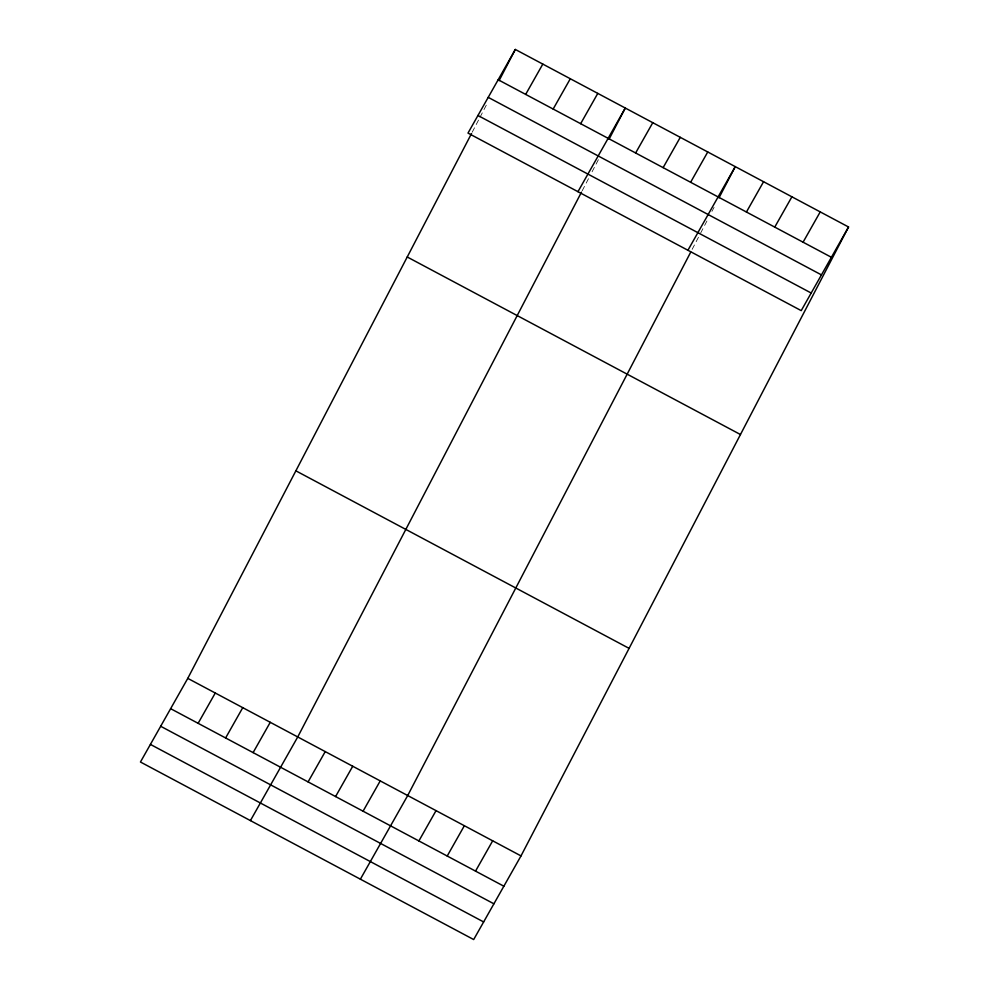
<?xml version="1.0" encoding="UTF-8"?>
<svg xmlns="http://www.w3.org/2000/svg" width="989" height="989" viewBox="0 0 989 989"><rect width="100%" height="100%" fill="white"/><g stroke="black" fill="none" stroke-linecap="round" stroke-linejoin="round"><path stroke-width="0.74" stroke-dasharray="4.95 3.71" d="M472.223 132.192L479.294 118.631M479.999 117.271L487.762 102.349M582.187 190.778L589.259 177.216M592.077 171.789L599.149 158.228M692.152 249.364L699.223 235.802M700.632 233.095L707.704 219.521M711.932 211.386L714.058 207.319"/><path stroke-width="1.48" d="M848.55 226.988L801.226 310.633L467.995 133.095L515.318 49.45L848.55 226.988L521.005 855.905L473.682 939.55L140.45 762.012L187.774 678.367L471.518 133.552M499.074 80.653L515.318 49.45M581.483 192.138L297.738 736.953L250.415 820.598M609.039 139.239L625.283 108.036L577.959 191.681M690.742 252.084L407.703 795.539L360.379 879.184M719.003 197.825L735.247 166.622L687.924 250.266M525.666 94.4L542.813 64.1M198.121 723.318L215.268 693.017M553.16 109.05L570.307 78.749M225.616 737.967L242.762 707.654M580.654 123.687L597.789 93.386M253.11 752.604L270.257 722.304M635.63 152.986L652.777 122.685M308.086 781.903L325.233 751.603M663.125 167.636L680.271 137.335M335.58 796.553L352.727 766.252M690.619 182.273L707.753 151.972M363.074 811.19L380.221 780.89M746.435 212.017L763.57 181.716M418.891 840.934L436.038 810.634M774.758 227.099L791.905 196.799M447.213 856.017L464.36 825.716M803.08 242.194L820.227 211.893M475.536 871.111L492.683 840.811M498.172 79.75L831.403 257.288M488.22 97.355L821.451 274.893M477.947 115.49L811.19 293.028M407.233 256.992L740.464 434.53M295.859 470.826L629.091 648.364M187.774 678.367L521.005 855.905M170.627 708.668L503.858 886.206M160.675 726.272L493.907 903.81M150.415 744.408L483.646 921.946"/></g></svg>
